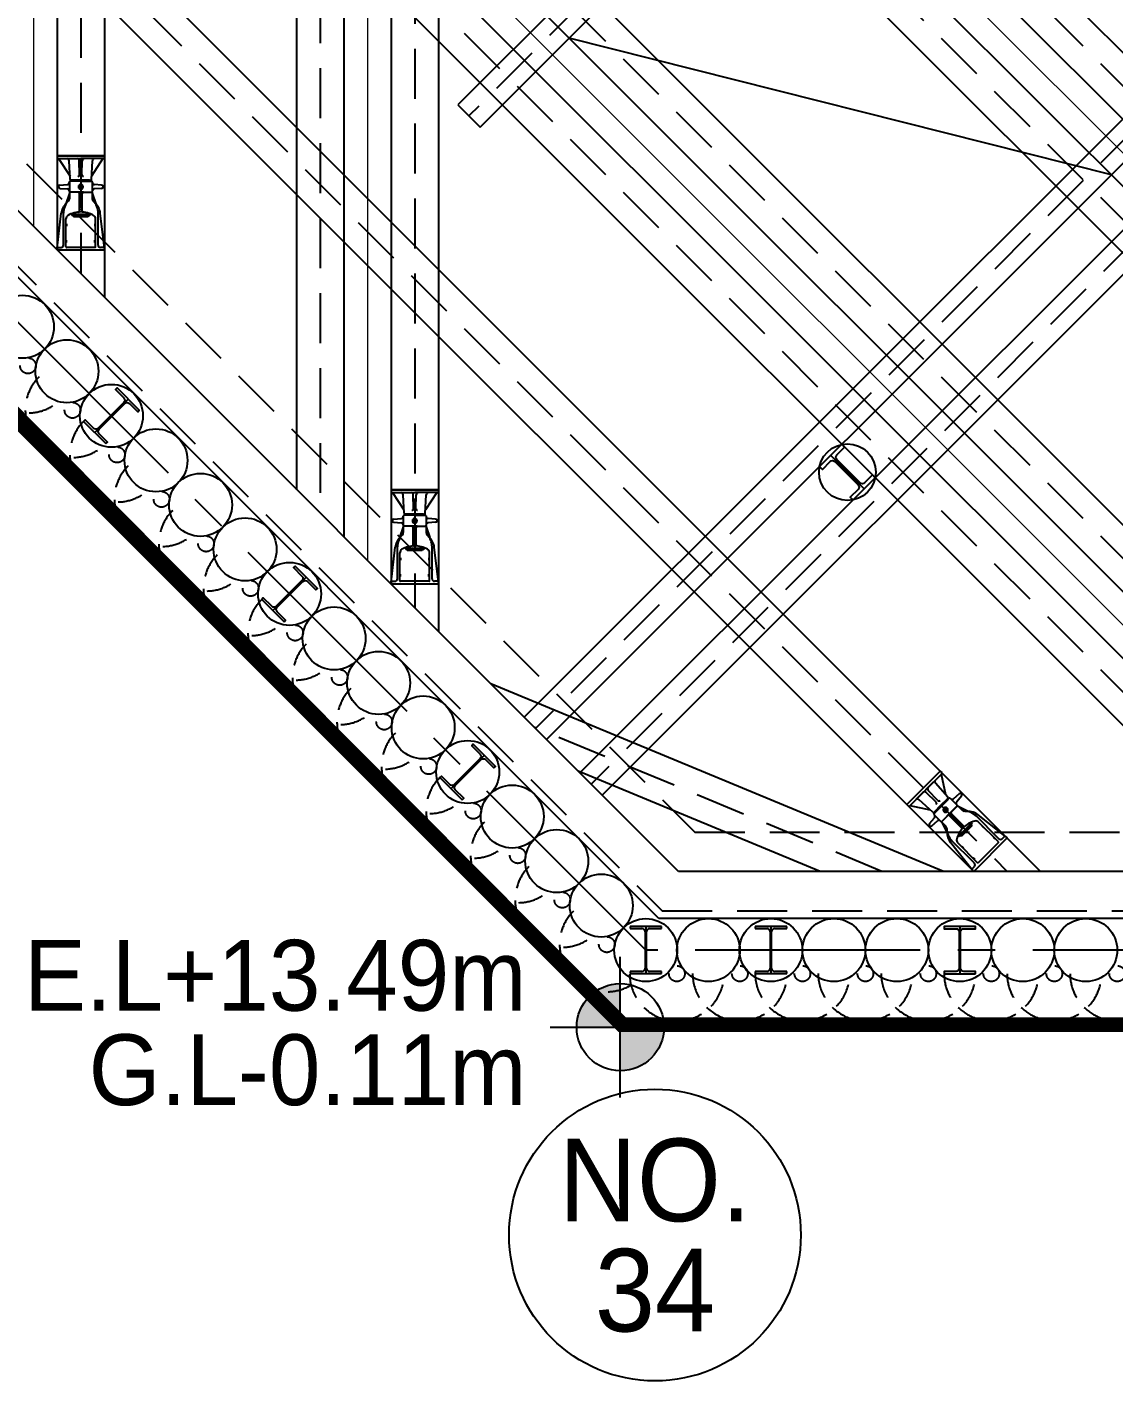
# Model space of a CAD drawing. Header units: millimetres. Extents: x 1073475 to 2890243, y -1340830 to -367733.
# Drawn here: x 1508967 to 1510177, y -382885 to -381379 of the extents above; entities that cross this region are included whole.
import ezdxf
from ezdxf.enums import TextEntityAlignment as Align

# ---------------------------------------------------------------- set-up
doc = ezdxf.new("R2010")
doc.units = ezdxf.units.MM
doc.header["$LTSCALE"] = 50
for name, pattern in [('CENTER2', [28.575000000000003, 19.05, -3.175, 3.175, -3.175]), ('HIDDEN', [9.524999999999999, 6.35, -3.175]), ('HIDDEN2', [4.762499999999999, 3.175, -1.5875]), ('PHANTOM', [63.50000000000001, 31.75, -6.35, 6.35, -6.35, 6.35, -6.35])]:
    doc.linetypes.add(name, pattern=pattern)
doc.layers.add('_0', color=7, linetype='Continuous', lineweight=0)
for name, color, linetype in [('ANGLE', 1, 'Continuous'), ('CEN', 1, 'CENTER2'), ('CIP', 1, 'Continuous'), ('H-BEAM', 5, 'Continuous'), ('H-BEAM-상부', 173, 'Continuous'), ('HPILE-300x200', 3, 'Continuous'), ('NO', 2, 'Continuous'), ('POST PILE', 6, 'Continuous'), ('SGR', 8, 'Continuous'), ('ST-CEN', 1, 'HIDDEN'), ('ST-CEN(상부 H-BEAM)', 1, 'HIDDEN'), ('ST-CEN(하부 H-BEAM)', 1, 'HIDDEN'), ('STRUT', 3, 'Continuous'), ('WALE-1', 3, 'Continuous'), ('건축', 233, 'HIDDEN'), ('대지경계선', 6, 'PHANTOM'), ('유압JACK', 2, 'Continuous'), ('현황레벨', 7, 'Continuous')]:
    doc.layers.add(name, color=color, linetype=linetype)
doc.styles.add('돋움', font='')
doc.styles.get('돋움').set_extended_font_data('Dotum')

# ---------------------------------------------------------------- blocks, each defined once
blk = doc.blocks.new('계측평면')
at = {"layer": '대지경계선', "color": 8}
blk.add_line((26244.97474204405, -35090.00000623024), (1238.203021687281, -35090.00000797042), dxfattribs=at)
at = {"layer": '대지경계선', "const_width": 60}
for points in [[(-5832.864789650936, -5157.838007851467), (-176.0105391723773, 499.0162449463169), (26244.97474421638, 499.0162437151084), (26244.97474204407, -35090.00000623028), (1238.203021687295, -35090.00000797046), (-5832.864790286098, -28018.93219313674), (-5832.864789650936, -5157.838007851467)], [(26246.58817301044, -35088.38657526327), (1239.816452653671, -35088.38657700345), (-5831.251359319722, -28017.31876216973), (-5831.25135868456, -5156.224576884455), (-174.3971082060016, 500.6296759133293), (26246.58817518275, 500.6296746821208)]]:
    blk.add_lwpolyline(points, dxfattribs=at)
blk = doc.blocks.new('A$C1D3235D9')
at = {"layer": 'SGR', "linetype": 'HIDDEN2'}
blk.add_circle((0, 0), 50, dxfattribs=at)
blk.add_arc((0, 0), 300, 0, 180, dxfattribs=at)
blk = doc.blocks.new('A$C59AB4A79')
at = {"layer": '현황레벨'}
h = blk.add_hatch(color=251, dxfattribs=at)
h.paths.add_polyline_path([(-11306.77173387841, -30462.71669393056, 0.4142135623731262), (-11584.05504603731, -30740.00000608945), (-11306.77173387841, -30740.00000608945)])
h.paths.add_polyline_path([(-11306.77173387841, -30740.00000608945), (-11306.77173387841, -31017.28331824834, 0.4142135623730878), (-11029.48842171952, -30740.00000608945)])
at = {"layer": '_0', "color": 251}
for p, q in [((-12912.74171201722, 3275.126264072722), (-12912.74171200301, -27775.1262685617)), ((-15034.06205574772, 1153.805919843959), (-15034.06205573515, -25653.80592517531)), ((-17350.00001083105, -15949.9999985164), (-3550.000005690381, -29750.00000194577)), ((-17350.00001101405, -18949.9999979611), (-6550.000005690614, -29750.000001946))]:
    blk.add_line(p, q, dxfattribs=at)
at = {"layer": 'ANGLE', "color": 251, "ltscale": 0.2}
blk.add_line((-8187.258308259305, -25324.87373429455), (-11631.80195627897, -24456.06601764483), dxfattribs=at)
at = {"layer": 'CEN', "color": 251, "ltscale": 1.5}
for p, q in [((-11144.97475883481, -30250.00000257045), (-17850.00001308275, -23544.97474941541)), ((14172.69378656056, -30250.00000257068), (-11144.97475883481, -30250.00000257045))]:
    blk.add_line(p, q, dxfattribs=at)
at = {"layer": 'CIP', "color": 251}
for centre in [(-15104.77273380221, -26290.20202824858), (-14821.93002130464, -26573.04474070016), (-14539.08730880707, -26855.88745315152), (-14256.24459630949, -27138.7301656031), (-13973.40188381169, -27421.57287805469), (-13690.55917131412, -27704.41559050628), (-13407.71645881655, -27987.2583029581), (-13124.87374631898, -28270.10101540969), (-12842.03103382117, -28552.94372786127), (-12559.1883213236, -28835.78644031286), (-12276.34560882603, -29118.62915276445), (-11993.50289632846, -29401.47186521604), (-11710.66018383065, -29684.31457766762), (-11427.81747133308, -29967.15729011921), (-11144.97475883481, -30250.00000257045), (-10747.50015871576, -30249.64686924999), (-10350.00015871529, -30249.64686924999), (-9950.000158715528, -30249.64686924953), (-9550.000158715528, -30249.64686925022), (-9150.000394610921, -30250.00000257057), (-8750.000394610921, -30250.00000257057), (-8350.000394610921, -30250.00000257057)]:
    blk.add_circle(centre, 200, dxfattribs=at)
at = {"layer": 'H-BEAM', "color": 251}
for p, q in [((-11916.54763342231, -28771.32034698024), (-7762.994239541469, -24617.76695310208)), ((-7621.572883304441, -24759.18830933957), (-11775.12627717131, -28912.74170320807)), ((-7409.440848948201, -24971.32034369535), (-11562.99424280133, -29124.87373754347)), ((-11421.57288654917, -29266.29509377282), (-7268.019492710708, -25112.74169993284))]:
    blk.add_line(p, q, dxfattribs=at)
at = {"layer": 'H-BEAM-상부', "color": 251}
for p, q in [((-9919.669921694789, -22461.09127061849), (-12338.90873714932, -24880.33008607128)), ((-12197.48738091043, -25021.75144231017), (-9778.248565457761, -22602.51262685552)), ((-12338.90873714932, -24880.33008607128), (-12197.48738091043, -25021.75144231017))]:
    blk.add_line(p, q, dxfattribs=at)
at = {"layer": 'HPILE-300x200', "color": 251}
for p, q in [((-14433.02129163779, -26749.82143596478), (-14645.15332597634, -26961.95347033802)), ((-13301.65044164727, -27881.19228577137), (-13513.78247598582, -28093.3243201446)), ((-12170.27959165676, -29012.56313557772), (-12382.4116259953, -29224.69516995095)), ((-11044.9749156991, -30099.64686926187), (-11244.9749156991, -30099.64686926187)), ((-11244.9749156991, -30099.64686926187), (-11244.9749156991, -30113.64686926187)), ((-11144.9749156991, -30099.64686926187), (-11144.9749156991, -30399.64686926187)), ((-11044.9749156991, -30113.64686926187), (-11044.9749156991, -30099.64686926187)), ((-10250.00015871553, -30099.64686927397), (-10450.00015871553, -30099.64686927397)), ((-10450.00015871553, -30099.64686927397), (-10450.00015871553, -30113.64686927397)), ((-10350.00015871553, -30099.64686927397), (-10350.00015871553, -30399.64686927397)), ((-10250.00015871553, -30113.64686927397), (-10250.00015871553, -30099.64686927397)), ((-9150.000394610921, -30100.00000257045), (-9150.000394610921, -30400.00000257045)), ((-11244.9749156991, -30113.64686926187), (-11169.4749156991, -30113.64686926187)), ((-11149.4749156991, -30133.64686926187), (-11149.4749156991, -30365.64686926187)), ((-11140.4749156991, -30365.64686926187), (-11140.4749156991, -30133.64686926187)), ((-11120.4749156991, -30113.64686926187), (-11044.9749156991, -30113.64686926187)), ((-10450.00015871553, -30113.64686927397), (-10374.50015871553, -30113.64686927397)), ((-10354.50015871553, -30133.64686927397), (-10354.50015871553, -30365.64686927397)), ((-10345.50015871553, -30365.64686927397), (-10345.50015871553, -30133.64686927397)), ((-10325.50015871553, -30113.64686927397), (-10250.00015871553, -30113.64686927397)), ((-11169.4749156991, -30385.64686926187), (-11244.9749156991, -30385.64686926187)), ((-11244.9749156991, -30385.64686926187), (-11244.9749156991, -30399.64686926187)), ((-11244.9749156991, -30399.64686926187), (-11044.9749156991, -30399.64686926187)), ((-11044.9749156991, -30385.64686926187), (-11120.4749156991, -30385.64686926187)), ((-11044.9749156991, -30399.64686926187), (-11044.9749156991, -30385.64686926187)), ((-10374.50015871553, -30385.64686927397), (-10450.00015871553, -30385.64686927397)), ((-10450.00015871553, -30385.64686927397), (-10450.00015871553, -30399.64686927397)), ((-10450.00015871553, -30399.64686927397), (-10250.00015871553, -30399.64686927397)), ((-10250.00015871553, -30385.64686927397), (-10325.50015871553, -30385.64686927397)), ((-10250.00015871553, -30399.64686927397), (-10250.00015871553, -30385.64686927397))]:
    blk.add_line(p, q, dxfattribs=at)
for points in [[(-14574.442647852, -27032.66414845095), (-14564.54315291625, -27022.76465351356), (-14617.92971490021, -26969.37809153821, -0.414213562373095), (-14617.92971490254, -26941.09382029076), (-14453.8809416804, -26777.04504704219, -0.414213562373095), (-14425.59667043295, -26777.04504703986), (-14372.21010844922, -26830.4316090151), (-14362.31061351323, -26820.53211407771), (-14503.73196976213, -26679.11075785186), (-14513.63146469789, -26689.01025278924), (-14460.24490271392, -26742.39681476459, -0.414213562373095), (-14460.24490271159, -26770.68108601205), (-14624.29367593373, -26934.72985926061, -0.414213562373095), (-14652.57794718118, -26934.72985926294), (-14705.96450916491, -26881.34329728771), (-14715.86400410091, -26891.24279222509)], [(-13443.07179786148, -28164.03499825753), (-13433.17230292573, -28154.13550332014), (-13486.55886490969, -28100.74894134479, -0.414213562373095), (-13486.55886491202, -28072.46467009734), (-13322.51009168988, -27908.41589684878, -0.414213562373095), (-13294.22582044243, -27908.41589684645), (-13240.8392584587, -27961.80245882168), (-13230.93976352271, -27951.90296388429), (-13372.36111977161, -27810.48160765844), (-13382.26061470737, -27820.38110259583), (-13328.8740527234, -27873.76766457118, -0.414213562373095), (-13328.87405272108, -27902.05193581863), (-13492.92282594321, -28066.10070906719, -0.414213562373095), (-13521.20709719067, -28066.10070906952), (-13574.5936591744, -28012.71414709429), (-13584.49315411039, -28022.61364203168)], [(-12311.70094787097, -29295.40584806388), (-12301.80145293521, -29285.50635312649), (-12355.18801491917, -29232.11979115114, -0.414213562373095), (-12355.1880149215, -29203.83551990369), (-12191.13924169936, -29039.78674665513, -0.414213562373095), (-12162.85497045191, -29039.7867466528), (-12109.46840846818, -29093.17330862803), (-12099.56891353219, -29083.27381369064), (-12240.99026978109, -28941.85245746479), (-12250.88976471685, -28951.75195240218), (-12197.50320273289, -29005.13851437753, -0.414213562373095), (-12197.50320273056, -29033.42278562498), (-12361.55197595269, -29197.47155887354, -0.414213562373095), (-12389.83624720015, -29197.47155887587), (-12443.22280918388, -29144.08499690064), (-12453.12230411987, -29153.98449183803)], [(-9050.000394610921, -30400.00000257045), (-9050.000394610921, -30386.00000257045), (-9125.500394610921, -30386.00000257045, -0.414213562373095), (-9145.500394610921, -30366.00000257045), (-9145.500394610921, -30134.00000257045, -0.414213562373095), (-9125.500394610921, -30114.00000257045), (-9050.000394610921, -30114.00000257045), (-9050.000394610921, -30100.00000257045), (-9250.000394610921, -30100.00000257045), (-9250.000394610921, -30114.00000257045), (-9174.500394610921, -30114.00000257045, -0.414213562373095), (-9154.500394610921, -30134.00000257045), (-9154.500394610921, -30366.00000257045, -0.414213562373095), (-9174.500394610921, -30386.00000257045), (-9250.000394610921, -30386.00000257045), (-9250.000394610921, -30400.00000257045)]]:
    blk.add_lwpolyline(points, format="xyb", close=True, dxfattribs=at)
for centre, start, end in [((-11169.4749156991, -30133.64686926187), 0, 90), ((-11120.4749156991, -30133.64686926187), 90, 180), ((-10374.50015871553, -30133.64686927397), 0, 90), ((-10325.50015871553, -30133.64686927397), 90, 180), ((-11169.4749156991, -30365.64686926187), 270, 0), ((-11120.4749156991, -30365.64686926187), 180, 270), ((-10374.50015871553, -30365.64686927397), 270, 0), ((-10325.50015871553, -30365.64686927397), 180, 270)]:
    blk.add_arc(centre, 20, start, end, dxfattribs=at)
at = {"layer": 'NO', "color": 251}
blk.add_circle((-11086.85441055917, -32060.15808318439), 926.76234881814, dxfattribs=at)
at = {"layer": 'POST PILE', "color": 251}
blk.add_line((-9757.968986167107, -27319.84848115023), (-9970.101020522881, -27107.71644679422), dxfattribs=at)
blk.add_lwpolyline([(-10040.81169864163, -27178.42712491285), (-10023.13402911206, -27196.10479444254), (-9973.283001038246, -27146.25376636896, -0.414213562373095), (-9944.998729790794, -27146.25376636896), (-9796.506305741612, -27294.74619041802, -0.414213562373095), (-9796.506305741612, -27323.03046166559), (-9846.357333815424, -27372.88148973917), (-9828.67966428562, -27390.55915926886), (-9687.25830804836, -27249.1378030316), (-9704.93597757793, -27231.46013350191), (-9754.787005651742, -27281.31116157549, -0.414213562373095), (-9783.071276899194, -27281.31116157549), (-9931.563700948376, -27132.81873752642, -0.414213562373095), (-9931.563700948376, -27104.53446627886), (-9881.712672874564, -27054.68343820528), (-9899.390342404367, -27037.00576867559)], format="xyb", close=True, dxfattribs=at)
blk.add_circle((-9864.035003344994, -27213.78246397222), 180.2775637731995, dxfattribs=at)
at = {"layer": 'SGR', "color": 251, "linetype": 'HIDDEN2'}
for centre in [(-10947.50000185124, -30400.00000253436), (-10547.50015871529, -30399.64686925022), (-10150.00015871529, -30399.64686924999), (-9750.000158715528, -30399.64686924999), (-9350.000158715993, -30399.64686924976)]:
    blk.add_circle(centre, 50, dxfattribs=at)
for centre in [(-10947.50000185124, -30400.00000253436), (-10547.50015871529, -30399.64686925022), (-10150.00015871529, -30399.64686924999), (-9750.000158715528, -30399.64686924999), (-9350.000158715993, -30399.64686924976)]:
    blk.add_arc(centre, 300, 180, 0, dxfattribs=at)
at = {"layer": 'ST-CEN', "color": 251}
for p, q in [((-12612.74171201838, 3575.126264142105), (-12612.74171200255, -28075.1262685135)), ((-13212.74171201861, 2975.126264001708), (-13212.74171200232, -27475.12626861106)), ((-14734.06205574842, 1453.805919913808), (-14734.06205573515, -25953.80592512665)), ((-17350.00001080474, -15525.73592985724), (-3125.735936953221, -29750.00000194507)), ((-17350.00001085689, -16374.26406717603), (-3974.26407442824, -29750.00000194646)), ((-17350.00001098798, -18525.73592930217), (-6125.735936952988, -29750.00000194507)), ((-17350.00001103966, -19374.26406662143), (-6974.264074428473, -29750.0000019467)), ((-17350.00001294259, -21249.99999574805), (-8850.000005690381, -29750.00000194577)), ((-9644.974758917699, -29750.0000022531), (-11852.08154013846, -28835.78644027398))]:
    blk.add_line(p, q, dxfattribs=at)
at = {"layer": 'ST-CEN(상부 H-BEAM)', "color": 251}
blk.add_line((-9848.959243576508, -22531.80194873724), (-12268.19805902778, -24951.04076419258), dxfattribs=at)
at = {"layer": 'ST-CEN(하부 H-BEAM)', "color": 251}
for p, q in [((-7692.283561422722, -24688.47763122083), (-11845.83695529774, -28842.03102509317)), ((-7338.730170829454, -25042.03102181409), (-11492.28356467118, -29195.58441566199))]:
    blk.add_line(p, q, dxfattribs=at)
at = {"layer": 'STRUT', "color": 251}
for p, q in [((-12462.74171201815, 3725.126264177496), (-12462.74171200232, -28225.12626848905)), ((-12762.74171201815, 3425.126264107181), (-12762.74171200278, -27925.12626853772)), ((-13062.74171201861, 3125.126264036167), (-13062.74171200232, -27625.12626858708)), ((-13362.74171201838, 2825.126263965853), (-13362.74171200255, -27325.12626863574)), ((-14584.06205574842, 1603.805919948965), (-14584.06205573445, -26103.80592510221)), ((-14884.06205574796, 1303.805919878185), (-14884.06205573422, -25803.80592515133)), ((-17350.00001079193, -15313.60389552778), (-2913.603902584175, -29750.00000194437)), ((-17350.00001081778, -15737.8679641874), (-3337.867971321801, -29750.00000194507)), ((-17350.00001084385, -16162.13203284633), (-3762.132040059427, -29750.00000194553)), ((-17350.00001086923, -16586.39610150573), (-4186.396108797053, -29750.000001946)), ((-17350.00001097494, -18313.60389497271), (-5913.603902584175, -29750.00000194483)), ((-17350.00001100102, -18737.86796363187), (-6337.867971322034, -29750.0000019453)), ((-17350.00001102686, -19162.13203229103), (-6762.13204005966, -29750.00000194577)), ((-17350.0000110527, -19586.39610095066), (-7186.396108797286, -29750.00000194623)), ((-17350.00001292978, -21037.86796141812), (-8637.867971322034, -29750.0000019453)), ((-17350.00001295516, -21462.13203007774), (-9062.132040059892, -29750.00000194577))]:
    blk.add_line(p, q, dxfattribs=at)
at = {"layer": 'STRUT', "color": 251, "ltscale": 0.2}
for p, q in [((-9253.005869517801, -29750.00000216509), (-12129.24539986369, -28558.62258059415)), ((-10036.94364831853, -29750.00000234111), (-11574.91768041276, -29112.95029995404))]:
    blk.add_line(p, q, dxfattribs=at)
at = {"layer": 'WALE-1', "color": 251}
for p, q in [((-10937.86797767249, -29750.00000257068), (-17350.00001306995, -23337.86796821724)), ((-11062.13204637007, -30050.00000257068), (-17650.0000130774, -23462.13203693647)), ((13622.69378531445, -29750.00000257092), (-10937.86797767249, -29750.00000257068)), ((13922.69378529605, -30050.00000257068), (-11062.13204637007, -30050.00000257068))]:
    blk.add_line(p, q, dxfattribs=at)
at = {"layer": '건축', "color": 251}
for p, q in [((-17100.00001306366, -23234.3145776178), (-10834.31458709086, -29500.00000257033)), ((-17600.00001307623, -23441.42135881667), (-11041.42136825388, -30000.00000257068)), ((-11306.77173387818, -30740.0000060898), (-18377.83954585204, -23668.93219125585)), ((-10834.31458709086, -29500.00000257033), (12499.9999981944, -29500.00000256987)), ((-11041.42136825388, -30000.00000257068), (12999.9999981639, -30000.00000257057)), ((13699.99998647813, -30740.00000434939), (-11306.77173387818, -30740.0000060898))]:
    blk.add_line(p, q, dxfattribs=at)
at = {"layer": '대지경계선', "const_width": 60}
blk.add_lwpolyline([(13699.99998647836, -30740.00000434951), (-11306.77173387841, -30740.00000608969), (-18377.83954585181, -23668.93219125597), (-18377.83954521664, -807.8380059706978), (-12720.98529473809, 4849.016246827086), (13699.99998865067, 4849.016245595878)], dxfattribs=at)
at = {"layer": '유압JACK', "color": 251}
for p, q in [((-14884.06205573399, -25203.80592519813), (-14884.06205561478, -25216.80592511687)), ((-14584.06205567438, -25203.80592519825), (-14884.06205573399, -25203.80592519813)), ((-14884.06205573399, -25203.80592519813), (-14584.06205567438, -25203.80592519825)), ((-14879.06205561478, -25221.8059251213), (-14758.73386773188, -25221.80592506321)), ((-14879.06205561478, -25221.8059251213), (-14723.44485988934, -25221.80592512141)), ((-14879.06205561478, -25221.8059251213), (-14822.5287975939, -25221.80592506321)), ((-14875.06205558497, -25221.8059251213), (-14802.48622357589, -25332.63118220342)), ((-14801.36004537088, -25354.1199408219), (-14807.54935461003, -25236.02088574658)), ((-14741.7881880377, -25324.58474037575), (-14743.73753747065, -25236.47414798697)), ((-14589.06205561478, -25221.80592512141), (-14734.06205570418, -25221.80592517962)), ((-14726.33592331153, -25324.58474031754), (-14724.38657375891, -25236.47414781235)), ((-14589.06205561478, -25221.80592512141), (-14709.39024352748, -25221.80592512141)), ((-14666.76406585914, -25354.1199408801), (-14660.57475655992, -25236.02088568837)), ((-14593.06205564458, -25221.80592512141), (-14665.63788759452, -25332.63118214521)), ((-14589.06205561478, -25221.80592512141), (-14645.59531363565, -25221.80592512141)), ((-14584.06205567438, -25203.80592519825), (-14584.06205561478, -25216.80592511699)), ((-14806.56205564481, -25369.80592516263), (-14806.56205555541, -25372.00393182912)), ((-14734.06205570442, -25365.80592520547), (-14802.56205564481, -25365.80592514726)), ((-14734.06205570442, -25359.80592515355), (-14795.36826821906, -25359.80592515355)), ((-14678.66205563885, -25359.80592515355), (-14789.46205559117, -25359.80592503713)), ((-14789.46205559117, -25359.80592503713), (-14789.46205559117, -25365.80592503084)), ((-14678.66205563885, -25365.80592514726), (-14789.46205559117, -25365.80592503084)), ((-14786.46205568057, -25359.80592515355), (-14786.46205568057, -25365.80592514726)), ((-14734.06205570442, -25359.80592515355), (-14672.75584304077, -25359.80592503713)), ((-14734.06205570442, -25365.80592520547), (-14665.56205558521, -25365.80592503084)), ((-14681.66205554944, -25359.80592503713), (-14681.66205554944, -25365.80592503084)), ((-14678.66205563885, -25359.80592515355), (-14678.66205563885, -25365.80592514726)), ((-14661.56205558521, -25369.80592504621), (-14661.56205564481, -25372.00393188733)), ((-14866.56205558521, -25390.80592505354), (-14820.31637343508, -25386.95211829373)), ((-14866.56205558521, -25410.80592507171), (-14820.31637349469, -25414.65973200661)), ((-14806.56205558521, -25440.80592504086), (-14829.88044845802, -25508.29374177288)), ((-14806.56205555541, -25372.00393182912), (-14806.56205564481, -25431.80592513748)), ((-14806.56205558521, -25429.60791829613), (-14806.56205564481, -25431.80592513748)), ((-14806.56205558521, -25430.80592503177), (-14806.56205564481, -25431.80592513748)), ((-14806.56205564481, -25435.80592515285), (-14806.56205564481, -25476.46179560793)), ((-14717.56205555541, -25435.80592503643), (-14806.56205564481, -25435.80592515285)), ((-14734.06205570442, -25435.80592515285), (-14802.56205564481, -25435.80592515285)), ((-14743.06205567461, -25556.5868050725), (-14743.06205567461, -25443.3059251596)), ((-14734.06205570442, -25435.80592515285), (-14665.56205558521, -25435.80592503643)), ((-14725.06205567461, -25556.5868050725), (-14725.06205567461, -25443.3059251596)), ((-14717.56205555541, -25435.80592503643), (-14661.56205558521, -25435.80592503643)), ((-14661.56205564481, -25372.00393188733), (-14661.56205558521, -25431.80592507927)), ((-14661.56205570442, -25429.60791835433), (-14661.56205558521, -25431.80592507927)), ((-14661.56205564481, -25430.80592514819), (-14661.56205558521, -25431.80592507927)), ((-14661.56205558521, -25435.80592503643), (-14661.56205558521, -25476.46179554972)), ((-14661.56205564481, -25440.80592515727), (-14638.2436627124, -25508.29374183121)), ((-14601.56205564481, -25390.80592511187), (-14647.80773776514, -25386.95211817732)), ((-14601.56205564481, -25410.80592513003), (-14647.80773782474, -25414.6597319484)), ((-14814.52944037062, -25492.80592518125), (-14826.68748444063, -25504.96396927093)), ((-14725.06205555541, -25462.35743407893), (-14743.06205555541, -25462.35743407893)), ((-14653.5946708594, -25492.80592500663), (-14641.43662678939, -25504.96396909642)), ((-14884.06205561501, -25790.80592511641), (-14858.08509686333, -25569.33423805051)), ((-14844.06205564481, -25770.80592509825), (-14844.06205564481, -25559.73371221242)), ((-14828.06205564481, -25782.80592508591), (-14828.06205558521, -25604.3411000669)), ((-14791.26741051418, -25577.8059251419), (-14791.26741045457, -25582.80592502991)), ((-14676.26741039497, -25577.80592502549), (-14791.26741051418, -25577.8059251419)), ((-14676.26741051418, -25582.80592514633), (-14791.26741045457, -25582.80592502991)), ((-14786.46205556137, -25569.60245016275), (-14786.46205568057, -25577.8059251419)), ((-14781.06205561501, -25577.8059250837), (-14786.46205568057, -25577.8059251419)), ((-14783.46205568057, -25568.62293374038), (-14783.46205562097, -25577.80592502549)), ((-14781.41741046053, -25577.8059251419), (-14781.41741040093, -25582.80592502991)), ((-14781.06205561501, -25577.8059250837), (-14781.06205573422, -25582.80592514633)), ((-14681.66205554944, -25577.80592502549), (-14781.06205561501, -25577.8059250837)), ((-14779.06205570442, -25582.80592514633), (-14781.06205573422, -25582.80592514633)), ((-14779.06205564481, -25585.8059251142), (-14781.06205561501, -25585.8059251142)), ((-14781.06205561501, -25585.8059251142), (-14781.06205573422, -25590.80592517706)), ((-14687.06205567461, -25590.80592517706), (-14781.06205573422, -25590.80592517706)), ((-14781.01741057378, -25577.8059251419), (-14781.01741045457, -25582.80592502991)), ((-14779.06205570442, -25582.80592514633), (-14779.06205564481, -25585.8059251142)), ((-14687.06205567461, -25582.80592514633), (-14779.06205570442, -25582.80592514633)), ((-14687.06205561501, -25585.8059251142), (-14779.06205564481, -25585.8059251142)), ((-14725.06205567461, -25545.13565513131), (-14743.06205567461, -25545.13565513131)), ((-14689.06205573422, -25582.80592514633), (-14689.06205561501, -25585.8059251142)), ((-14687.06205561501, -25577.8059250837), (-14687.06205567461, -25582.80592514633)), ((-14687.06205561501, -25585.8059251142), (-14687.06205567461, -25590.80592517706)), ((-14686.51741045457, -25577.80592502549), (-14686.51741051418, -25582.80592508812)), ((-14684.66205557925, -25568.62293362396), (-14684.66205563885, -25577.8059251419)), ((-14681.66205560905, -25569.60245022096), (-14681.66205554944, -25577.80592502549)), ((-14676.26741039497, -25577.80592502549), (-14676.26741051418, -25582.80592514633)), ((-14640.06205561501, -25782.80592508602), (-14640.06205555541, -25604.34110006702)), ((-14624.06205561501, -25770.80592509836), (-14624.06205561501, -25559.73371221253)), ((-14584.06205561501, -25790.80592511653), (-14610.03901436669, -25569.334237876)), ((-14828.06205567461, -25635.80592515948), (-14824.06205567461, -25635.8059251596)), ((-14828.06205564481, -25650.80592511478), (-14824.06205561501, -25650.8059251149)), ((-14824.06205567461, -25635.8059251596), (-14824.06205561501, -25650.8059251149)), ((-14644.06205567461, -25635.8059251596), (-14644.06205561501, -25650.8059251149)), ((-14640.06205573422, -25635.8059251596), (-14644.06205567461, -25635.8059251596)), ((-14640.06205561501, -25650.8059251149), (-14644.06205561501, -25650.8059251149)), ((-14884.06205561501, -25790.80592511641), (-14884.06205573422, -25803.80592515133)), ((-14879.06205561501, -25785.80592511175), (-14859.06205558521, -25785.80592511175)), ((-14828.06205564481, -25740.80592507101), (-14824.06205561501, -25740.80592507112)), ((-14828.06205567461, -25755.80592514272), (-14824.06205567461, -25755.80592514283)), ((-14643.06205564481, -25785.80592511187), (-14825.06205561501, -25785.80592511187)), ((-14824.06205567461, -25755.80592514283), (-14824.06205561501, -25740.80592507112)), ((-14644.06205567461, -25755.80592514283), (-14644.06205561501, -25740.80592507112)), ((-14640.06205561501, -25740.80592507112), (-14644.06205561501, -25740.80592507112)), ((-14640.06205573422, -25755.80592514283), (-14644.06205567461, -25755.80592514283)), ((-14589.06205561501, -25785.80592511187), (-14609.06205558521, -25785.80592511187)), ((-14584.06205561501, -25790.80592511653), (-14584.06205567461, -25803.80592515145)), ((-14584.06205567461, -25803.80592515145), (-14884.06205573422, -25803.80592515133)), ((-12762.74171200255, -27325.12626858451), (-12762.74171188334, -27338.12626850326)), ((-12462.74171194294, -27325.12626858463), (-12762.74171200255, -27325.12626858451)), ((-12762.74171200255, -27325.12626858451), (-12462.74171194294, -27325.12626858463)), ((-12757.74171188334, -27343.12626850768), (-12637.41352400044, -27343.12626844959)), ((-12757.74171188334, -27343.12626850768), (-12602.1245161579, -27343.1262685078)), ((-12757.74171188334, -27343.12626850768), (-12701.20845386246, -27343.12626844959)), ((-12753.74171185354, -27343.12626850768), (-12681.16587984446, -27453.9515255898)), ((-12467.74171188334, -27343.1262685078), (-12612.74171197275, -27343.126268566)), ((-12467.74171188334, -27343.1262685078), (-12588.06989979604, -27343.1262685078)), ((-12471.74171191314, -27343.1262685078), (-12544.31754386309, -27453.95152553159)), ((-12467.74171188334, -27343.1262685078), (-12524.27496990422, -27343.1262685078)), ((-12462.74171194294, -27325.12626858463), (-12462.74171188334, -27338.12626850337)), ((-12680.03970163944, -27475.44028420828), (-12686.2290108786, -27357.34122913296)), ((-12620.46784430626, -27445.90508376213), (-12622.41719373921, -27357.79449137335)), ((-12605.0155795801, -27445.90508370392), (-12603.06623002747, -27357.79449119873)), ((-12545.4437221277, -27475.44028426649), (-12539.25441282848, -27357.34122907475)), ((-12745.24171185377, -27512.12626843993), (-12698.99602970365, -27508.27246168011)), ((-12685.24171191338, -27491.12626854901), (-12685.24171182397, -27493.32427521551)), ((-12685.24171182397, -27493.32427521551), (-12685.24171191338, -27553.12626852386)), ((-12612.74171197298, -27487.12626859185), (-12681.24171191338, -27487.12626853364)), ((-12612.74171197298, -27481.12626853993), (-12674.04792448762, -27481.12626853993)), ((-12557.34171190741, -27481.12626853993), (-12668.14171185973, -27481.12626842351)), ((-12668.14171185973, -27481.12626842351), (-12668.14171185973, -27487.12626841723)), ((-12557.34171190741, -27487.12626853364), (-12668.14171185973, -27487.12626841723)), ((-12665.14171194914, -27481.12626853993), (-12665.14171194914, -27487.12626853364)), ((-12612.74171197298, -27481.12626853993), (-12551.43549930933, -27481.12626842351)), ((-12612.74171197298, -27487.12626859185), (-12544.24171185377, -27487.12626841723)), ((-12560.34171181801, -27481.12626842351), (-12560.34171181801, -27487.12626841723)), ((-12557.34171190741, -27481.12626853993), (-12557.34171190741, -27487.12626853364)), ((-12540.24171185377, -27491.12626843259), (-12540.24171191338, -27493.32427527371)), ((-12540.24171191338, -27493.32427527371), (-12540.24171185377, -27553.12626846565)), ((-12480.24171191338, -27512.12626849825), (-12526.4873940337, -27508.2724615637)), ((-12745.24171185377, -27532.12626845809), (-12698.99602976325, -27535.98007539299)), ((-12685.24171185377, -27562.12626842724), (-12708.56010472658, -27629.61408515926)), ((-12685.24171185377, -27550.92826168251), (-12685.24171191338, -27553.12626852386)), ((-12685.24171185377, -27552.12626841816), (-12685.24171191338, -27553.12626852386)), ((-12685.24171191338, -27557.12626853923), (-12685.24171191338, -27597.78213899431)), ((-12596.24171182397, -27557.12626842281), (-12685.24171191338, -27557.12626853923)), ((-12612.74171197298, -27557.12626853923), (-12681.24171191338, -27557.12626853923)), ((-12621.74171194318, -27677.90714845888), (-12621.74171194318, -27564.62626854598)), ((-12603.74171182397, -27583.67777746532), (-12621.74171182397, -27583.67777746532)), ((-12612.74171197298, -27557.12626853923), (-12544.24171185377, -27557.12626842281)), ((-12603.74171194318, -27677.90714845888), (-12603.74171194318, -27564.62626854598)), ((-12596.24171182397, -27557.12626842281), (-12540.24171185377, -27557.12626842281)), ((-12540.24171197298, -27550.92826174072), (-12540.24171185377, -27553.12626846565)), ((-12540.24171191338, -27552.12626853457), (-12540.24171185377, -27553.12626846565)), ((-12540.24171185377, -27557.12626842281), (-12540.24171185377, -27597.78213893611)), ((-12540.24171191338, -27562.12626854365), (-12516.92331898096, -27629.61408521759)), ((-12480.24171191338, -27532.12626851641), (-12526.4873940933, -27535.98007533478)), ((-12762.74171188357, -27912.12626850279), (-12736.76475313189, -27690.65458143689)), ((-12722.74171191338, -27892.12626848463), (-12722.74171191338, -27681.0540555988)), ((-12693.20909663918, -27614.12626856763), (-12705.36714070919, -27626.28431265731)), ((-12665.14171182993, -27690.92279354914), (-12665.14171194914, -27699.12626852829)), ((-12662.14171194914, -27689.94327712676), (-12662.14171188953, -27699.12626841187)), ((-12603.74171194318, -27666.45599851769), (-12621.74171194318, -27666.45599851769)), ((-12563.34171184781, -27689.94327701034), (-12563.34171190741, -27699.12626852829)), ((-12560.34171187761, -27690.92279360734), (-12560.34171181801, -27699.12626841187)), ((-12532.27432712796, -27614.12626839301), (-12520.11628305796, -27626.28431248281)), ((-12502.74171188357, -27892.12626848475), (-12502.74171188357, -27681.05405559891)), ((-12462.74171188357, -27912.12626850291), (-12488.71867063525, -27690.65458126238)), ((-12706.74171191338, -27904.12626847229), (-12706.74171185377, -27725.66144345328)), ((-12706.74171194318, -27757.12626854586), (-12702.74171194318, -27757.12626854598)), ((-12706.74171191338, -27772.12626850116), (-12702.74171188357, -27772.12626850128)), ((-12702.74171194318, -27757.12626854598), (-12702.74171188357, -27772.12626850128)), ((-12669.94706678274, -27699.12626852829), (-12669.94706672314, -27704.12626841629)), ((-12554.94706666353, -27699.12626841187), (-12669.94706678274, -27699.12626852829)), ((-12554.94706678274, -27704.12626853271), (-12669.94706672314, -27704.12626841629)), ((-12659.74171188357, -27699.12626847008), (-12665.14171194914, -27699.12626852829)), ((-12660.0970667291, -27699.12626852829), (-12660.09706666949, -27704.12626841629)), ((-12659.74171188357, -27699.12626847008), (-12659.74171200278, -27704.12626853271)), ((-12560.34171181801, -27699.12626841187), (-12659.74171188357, -27699.12626847008)), ((-12657.74171197298, -27704.12626853271), (-12659.74171200278, -27704.12626853271)), ((-12657.74171191338, -27707.12626850058), (-12659.74171188357, -27707.12626850058)), ((-12659.74171188357, -27707.12626850058), (-12659.74171200278, -27712.12626856344)), ((-12565.74171194318, -27712.12626856344), (-12659.74171200278, -27712.12626856344)), ((-12659.69706684235, -27699.12626852829), (-12659.69706672314, -27704.12626841629)), ((-12657.74171197298, -27704.12626853271), (-12657.74171191338, -27707.12626850058)), ((-12565.74171194318, -27704.12626853271), (-12657.74171197298, -27704.12626853271)), ((-12565.74171188357, -27707.12626850058), (-12657.74171191338, -27707.12626850058)), ((-12567.74171200278, -27704.12626853271), (-12567.74171188357, -27707.12626850058)), ((-12565.74171188357, -27699.12626847008), (-12565.74171194318, -27704.12626853271)), ((-12565.74171188357, -27707.12626850058), (-12565.74171194318, -27712.12626856344)), ((-12565.19706672314, -27699.12626841187), (-12565.19706678274, -27704.1262684745)), ((-12554.94706666353, -27699.12626841187), (-12554.94706678274, -27704.12626853271)), ((-12522.74171194318, -27757.12626854598), (-12522.74171188357, -27772.12626850128)), ((-12518.74171200278, -27757.12626854598), (-12522.74171194318, -27757.12626854598)), ((-12518.74171188357, -27772.12626850128), (-12522.74171188357, -27772.12626850128)), ((-12518.74171188357, -27904.12626847241), (-12518.74171182397, -27725.6614434534)), ((-12706.74171191338, -27862.12626845739), (-12702.74171188357, -27862.1262684575)), ((-12702.74171194318, -27877.12626852922), (-12702.74171188357, -27862.1262684575)), ((-12522.74171194318, -27877.12626852922), (-12522.74171188357, -27862.1262684575)), ((-12518.74171188357, -27862.1262684575), (-12522.74171188357, -27862.1262684575)), ((-12762.74171188357, -27912.12626850279), (-12762.74171200278, -27925.12626853772)), ((-12462.74171194318, -27925.12626853783), (-12762.74171200278, -27925.12626853772)), ((-12757.74171188357, -27907.12626849813), (-12737.74171185377, -27907.12626849813)), ((-12706.74171194318, -27877.1262685291), (-12702.74171194318, -27877.12626852922)), ((-12521.74171191338, -27907.12626849825), (-12703.74171188357, -27907.12626849825)), ((-12518.74171200278, -27877.12626852922), (-12522.74171194318, -27877.12626852922)), ((-12467.74171188357, -27907.12626849825), (-12487.74171185377, -27907.12626849825)), ((-12462.74171188357, -27912.12626850291), (-12462.74171194318, -27925.12626853783)), ((-9274.264074347215, -29113.60389887099), (-9486.396108743269, -29325.73593327124)), ((-9486.396108743269, -29325.73593327124), (-9274.264074347215, -29113.60389887099)), ((-9265.071686203824, -29129.86735474167), (-9367.602169496939, -29232.39783811918)), ((-9265.071686203824, -29129.86735474167), (-9350.156563844066, -29214.95223238354)), ((-9265.071686203824, -29129.86735474167), (-9305.046736312564, -29169.84240485122)), ((-9274.264074347215, -29113.60389887099), (-9265.071686207084, -29122.79628692672)), ((-9267.90011334978, -29132.69578188751), (-9240.853685501963, -29262.3799355774)), ((-9470.132652745815, -29334.92832128785), (-9360.094678380294, -29224.89034692)), ((-9289.463371742517, -29299.6102346573), (-9350.388570910553, -29235.92823891575)), ((-9226.455166768748, -29278.37111088575), (-9305.587306971429, -29190.4859655326)), ((-9486.396108743269, -29325.73593327124), (-9477.203720560763, -29334.92832128482)), ((-9470.132652745815, -29334.92832128785), (-9385.047775167972, -29249.84344362596)), ((-9470.132652745815, -29334.92832128785), (-9430.157602678286, -29294.9532711372)), ((-9321.628896642243, -29373.54484067869), (-9409.514041872462, -29294.41270051815)), ((-9300.389772873838, -29310.53663587116), (-9364.071768450085, -29249.61143670243)), ((-9230.847717986908, -29290.80485817895), (-9309.19514939026, -29369.1522894192)), ((-9226.605077304179, -29295.04749886156), (-9304.95250870753, -29373.39493010181)), ((-9270.021433710586, -29329.97857390344), (-9226.671395089943, -29286.62853511737)), ((-9265.778792986646, -29334.22121462726), (-9217.341978515033, -29285.78439990769)), ((-9232.969038349576, -29292.92617837701), (-9228.726397666847, -29297.16881905962)), ((-9230.847717986908, -29290.80485817895), (-9226.605077304179, -29295.04749886156)), ((-9211.685124254785, -29285.78439991851), (-9210.130898754578, -29287.33862550312)), ((-9210.130898754578, -29287.33862550312), (-9167.844503797358, -29329.62502037501)), ((-9154.409474974731, -29258.20723554026), (-9189.835163419135, -29288.18281795166)), ((-9140.26733933785, -29272.34937117668), (-9170.242921872996, -29307.77505958162)), ((-9467.304225600092, -29332.09989414201), (-9337.62007182627, -29359.1463219861)), ((-9341.79277198622, -29445.59053247329), (-9311.81718943105, -29410.16484413063)), ((-9265.778792986646, -29334.22121462726), (-9314.215607496444, -29382.65802905569)), ((-9314.215607485501, -29388.31488331605), (-9312.661382003454, -29389.86910867179)), ((-9270.021433710586, -29329.97857390344), (-9313.37147230818, -29373.32861250185)), ((-9312.661382003454, -29389.86910867179), (-9270.374987069285, -29432.15550373145)), ((-9309.19514939026, -29369.1522894192), (-9304.95250870753, -29373.39493010181)), ((-9307.073829027591, -29367.03096922114), (-9302.831188344862, -29371.27360990376)), ((-9204.614056427963, -29372.0514271952), (-9267.546559933806, -29434.98393086693)), ((-9216.28131834045, -29383.71868927253), (-9264.718132809037, -29432.15550374216)), ((-9137.240300120087, -29475.48762951023), (-9217.341978486162, -29395.3859511459)), ((-9216.28131834045, -29383.71868927253), (-9167.844503827626, -29335.28187459416)), ((-9204.614056427963, -29372.0514271952), (-9165.016076702857, -29332.45344746939)), ((-9124.512378058862, -29462.75970744877), (-9204.614056424936, -29382.65802908433)), ((-9191.142605191795, -29396.12948014867), (-9203.87052725302, -29408.85740221012)), ((-9169.398729342036, -29328.07079499902), (-9167.844503797358, -29329.62502037501)), ((-9168.55161057203, -29328.91791368474), (-9167.844503797358, -29329.62502037501)), ((-9165.016076702857, -29332.45344746939), (-9136.268034967594, -29361.20148920408)), ((-9161.48054275359, -29335.98898150295), (-9097.270856166724, -29367.22148055094)), ((-9119.077198428102, -29367.12474220758), (-9101.883127598325, -29367.12474222132)), ((-8901.618800685974, -29542.81771493459), (-9050.86939373915, -29393.56712188444)), ((-8859.192393802106, -29528.6755793232), (-9034.165009380085, -29390.43993112433)), ((-9327.650636349572, -29459.7326681097), (-9292.224947926123, -29429.7570857195)), ((-9271.929212569958, -29430.60127814661), (-9270.374987069285, -29432.15550373145)), ((-9271.082093883073, -29431.44839683338), (-9270.374987069285, -29432.15550373145)), ((-9267.546559933806, -29434.98393086693), (-9238.79851823952, -29463.73197256052)), ((-9264.011026064865, -29438.51946465159), (-9232.778526932001, -29502.72915123671)), ((-9232.87526515359, -29480.92280918232), (-9232.875265139388, -29498.11688001198)), ((-9075.005169886863, -29443.26086649497), (-9156.322449724423, -29524.57814649888)), ((-9071.469635979738, -29446.79640057066), (-9152.786915855482, -29528.11368028342)), ((-9078.81976005761, -29447.07545666583), (-9149.106174112065, -29517.36187080399)), ((-9132.609563834732, -29454.66252167302), (-9145.337485895958, -29467.39044373448)), ((-9079.10260277288, -29454.42936736415), (-9144.15642666258, -29519.48319125501)), ((-9076.981282409979, -29456.55068764277), (-9142.035106299445, -29521.60451153375)), ((-9073.44574850169, -29460.08622163534), (-9139.913785974728, -29526.55425910966)), ((-9087.434435913805, -29442.70342153893), (-9080.941080381861, -29449.19677715492)), ((-9084.620492763352, -29441.27472404449), (-9078.81976005761, -29447.07545666583)), ((-9082.63813668117, -29450.89383337181), (-9079.10260277288, -29454.42936736415)), ((-9082.253014435992, -29450.50871104433), (-9078.717480527936, -29454.04424503667)), ((-9080.516816377407, -29455.84358096868), (-9078.395495972363, -29457.96490120515)), ((-9076.981282409979, -29456.55068764277), (-9073.44574850169, -29460.08622163534)), ((-9075.005169886863, -29443.26086649497), (-9071.469635979738, -29446.79640057066)), ((-8904.447227819357, -29562.61670479912), (-9030.640915752621, -29436.42301678401)), ((-9008.391924686963, -29458.67200810206), (-9011.220351769589, -29461.50043518469)), ((-9011.220351769589, -29461.50043518469), (-9000.61375004123, -29472.10703682865)), ((-8997.785322916461, -29469.27860970388), (-9000.61375004123, -29472.10703682865)), ((-9071.324428156018, -29740.80761368142), (-9209.560076234862, -29565.83499822975)), ((-9057.182292566635, -29698.38120681827), (-9206.432885619812, -29549.13061376824)), ((-9037.383302702103, -29695.55277968466), (-9163.576990635367, -29569.35909166955)), ((-9158.72528343834, -29515.37951463868), (-9152.924550735625, -29521.18024750997)), ((-9157.296585883712, -29512.56557167484), (-9150.803230432095, -29519.05892704194)), ((-9156.322449724423, -29524.57814649888), (-9152.786915855482, -29528.11368028342)), ((-9149.106174112065, -29517.36187080399), (-9152.924550735625, -29521.18024750997)), ((-9149.357447891729, -29517.61314466619), (-9145.821914022788, -29521.14867845073)), ((-9149.106174112065, -29517.36187080399), (-9145.570640245918, -29520.89740483847)), ((-9149.074605259346, -29517.33030203381), (-9145.539071348263, -29520.8658357762)), ((-9144.15642666258, -29519.48319125501), (-9145.570640245918, -29520.89740483847)), ((-9144.15642666258, -29519.48319125501), (-9142.035106299445, -29521.60451153375)), ((-9142.035106299445, -29521.60451153375), (-9143.449319840875, -29523.01872507506)), ((-9143.449319840875, -29523.01872507506), (-9139.913785974728, -29526.55425910966)), ((-8850.000005664071, -29537.8679675454), (-9062.132040059892, -29750.00000194565)), ((-8904.447227822151, -29566.8593455255), (-9033.140661975602, -29695.55277968175)), ((-8934.145712639904, -29532.91821997904), (-8936.974139764672, -29535.74664710381)), ((-8926.367538038176, -29546.35324891435), (-8936.974139764672, -29535.74664710381)), ((-8923.53911095555, -29543.52482183173), (-8926.367538038176, -29546.35324891435)), ((-8866.263461617287, -29528.67557932006), (-8880.40559721971, -29542.81771492283)), ((-8859.192393802106, -29528.6755793232), (-8850.000005664071, -29537.8679675454)), ((-9141.327999506611, -29591.60808292439), (-9138.499572381843, -29588.77965579962)), ((-9138.499572381843, -29588.77965579962), (-9127.892970653484, -29599.38625744346)), ((-9130.721397799207, -29602.2146845893), (-9127.892970653484, -29599.38625744346)), ((-9067.08178752265, -29665.85429486458), (-9064.253360376926, -29663.02586771874)), ((-9053.64675865043, -29673.63246952929), (-9064.253360376926, -29663.02586771874)), ((-9071.324428159278, -29733.73654586624), (-9057.182292514713, -29719.59441022133)), ((-9071.324428156018, -29740.80761368142), (-9062.132040059892, -29750.00000194565)), ((-9056.475185775198, -29676.46089665405), (-9053.64675865043, -29673.63246952929))]:
    blk.add_line(p, q, dxfattribs=at)
for centre, radius, start, end in [((-14879.06205573399, -25216.80592517508), 4.999999999881765, 180, 270), ((-14822.5287976535, -25236.80592513492), 14.9999999996453, 2.999999960170264, 90), ((-14758.73386779148, -25236.80592513492), 14.9999999996453, 1.267398992137788, 90), ((-14709.39024346787, -25236.80592507671), 14.9999999996453, 90, 178.7326010078622), ((-14645.59531357605, -25236.80592507671), 14.9999999996453, 90, 177.0000000331688), ((-14589.06205567438, -25216.8059251752), 4.999999999881765, 270, 0), ((-14802.56205564481, -25369.80592516263), 3.999999999905412, 90, 180), ((-14795.36826821906, -25353.8059251596), 5.999999999858119, 182.9999999601702, 270), ((-14751.78574159485, -25324.80592506344), 9.99999999976353, 270, 1.267398992137788), ((-14716.33836963517, -25324.80592512165), 9.99999999976353, 178.7326010078622, 270), ((-14672.75584304077, -25353.80592504318), 5.999999999858119, 270, 357.0000000331688), ((-14665.56205558521, -25369.80592504621), 3.999999999905412, 0, 90), ((-14866.56205558521, -25400.80592506262), 9.99999999976353, 90, 270), ((-14821.56205561501, -25372.00393188733), 14.9999999996453, 274.7636417571968, 0), ((-14821.56205573422, -25429.60791841254), 14.9999999996453, 0, 85.23635824280316), ((-14802.56205564481, -25431.80592513748), 3.999999999905412, 180, 270), ((-14750.56205567461, -25443.3059251596), 7.499999999822648, 0, 90), ((-14734.06205558521, -25400.80592512095), 14.9999999996453, 90, 270), ((-14734.06205558521, -25400.80592512095), 9.99999999976353, 90, 270), ((-14734.06205558521, -25400.80592512095), 14.9999999996453, 270, 90), ((-14734.06205558521, -25400.80592512095), 9.99999999976353, 270, 90), ((-14717.56205561501, -25443.30592510139), 7.499999999822648, 90, 180), ((-14665.56205558521, -25431.80592507927), 3.999999999905412, 270, 0), ((-14646.5620554958, -25372.00393182912), 14.9999999996453, 180, 265.2363582428031), ((-14646.56205561501, -25429.60791829613), 14.9999999996453, 94.76364175719685, 180), ((-14601.56205564481, -25400.80592512095), 9.99999999976353, 270, 90), ((-14748.90573858959, -25582.74571520009), 109.9999999973988, 135, 172.9969304096665), ((-14734.06205570442, -25567.80592519103), 109.9999999974013, 135.3602266054995, 180), ((-14826.56205567461, -25476.46179560793), 19.99999999952706, 315.3602266054996, 0), ((-14641.56205555541, -25476.46179554972), 19.99999999952706, 180, 224.6397733992465), ((-14734.06205570442, -25567.80592519103), 109.9999999973988, 0, 44.63977339924649), ((-14719.21837275964, -25582.74571514188), 109.9999999973988, 7.00306959033349, 45), ((-14803.06205567461, -25604.34110012522), 24.99999999940882, 119.7623002871535, 180), ((-14734.06205558521, -25725.00592508691), 163.9999999961219, 90, 119.7623002871535), ((-14748.06205555541, -25556.58680501429), 4.999999999881765, 274.7518416997399, 0), ((-14734.06205558521, -25725.00592508691), 163.9999999961219, 60.23769971284651, 90), ((-14720.06205555541, -25556.58680501429), 4.999999999881765, 180, 265.2481583002601), ((-14665.06205564481, -25604.34110012522), 24.99999999940882, 0, 60.23769971284651), ((-14879.06205573422, -25790.80592517462), 4.999999999881765, 90, 180), ((-14859.06205570442, -25770.80592515646), 14.9999999996453, 270, 0), ((-14825.06205573422, -25782.80592520244), 2.999999999929059, 180, 270), ((-14643.06205570442, -25782.80592520244), 2.999999999929059, 270, 0), ((-14609.06205570442, -25770.80592515657), 14.9999999996453, 180, 270), ((-14589.06205567461, -25790.80592517473), 4.999999999881765, 0, 90), ((-12757.74171200255, -27338.12626856146), 4.999999999881765, 180, 270), ((-12701.20845392207, -27358.1262685213), 14.9999999996453, 2.999999960170264, 90), ((-12637.41352406004, -27358.1262685213), 14.9999999996453, 1.267398992137788, 90), ((-12588.06989973644, -27358.12626846309), 14.9999999996453, 90, 178.7326010078622), ((-12524.27496984461, -27358.12626846309), 14.9999999996453, 90, 177.0000000331688), ((-12467.74171194294, -27338.12626856158), 4.999999999881765, 270, 0), ((-12745.24171185377, -27522.12626844901), 9.99999999976353, 90, 270), ((-12700.24171188357, -27493.32427527371), 14.9999999996453, 274.7636417571968, 0), ((-12681.24171191338, -27491.12626854901), 3.999999999905412, 90, 180), ((-12674.04792448762, -27475.12626854598), 5.999999999858119, 182.9999999601702, 270), ((-12630.46539786342, -27446.12626844982), 9.99999999976353, 270, 1.267398992137788), ((-12612.74171185377, -27522.12626850733), 14.9999999996453, 90, 270), ((-12612.74171185377, -27522.12626850733), 9.99999999976353, 90, 270), ((-12612.74171185377, -27522.12626850733), 14.9999999996453, 270, 90), ((-12612.74171185377, -27522.12626850733), 9.99999999976353, 270, 90), ((-12595.01802590373, -27446.12626850803), 9.99999999976353, 178.7326010078622, 270), ((-12551.43549930933, -27475.12626842957), 5.999999999858119, 270, 357.0000000331688), ((-12544.24171185377, -27491.12626843259), 3.999999999905412, 0, 90), ((-12525.24171176436, -27493.32427521551), 14.9999999996453, 180, 265.2363582428031), ((-12480.24171191338, -27522.12626850733), 9.99999999976353, 270, 90), ((-12700.24171200278, -27550.92826179892), 14.9999999996453, 0, 85.23635824280316), ((-12705.24171194318, -27597.78213899431), 19.99999999952706, 315.3602266054996, 0), ((-12681.24171191338, -27553.12626852386), 3.999999999905412, 180, 270), ((-12629.24171194318, -27564.62626854598), 7.499999999822648, 0, 90), ((-12596.24171188357, -27564.62626848777), 7.499999999822648, 90, 180), ((-12544.24171185377, -27553.12626846565), 3.999999999905412, 270, 0), ((-12525.24171188357, -27550.92826168251), 14.9999999996453, 94.76364175719685, 180), ((-12520.24171182397, -27597.78213893611), 19.99999999952706, 180, 224.6397733992465), ((-12627.58539485815, -27704.06605858647), 109.9999999973988, 135, 172.9969304096665), ((-12612.74171197298, -27689.12626857741), 109.9999999974013, 135.3602266054995, 180), ((-12612.74171185377, -27846.32626847329), 163.9999999961219, 90, 119.7623002871535), ((-12626.74171182397, -27677.90714840067), 4.999999999881765, 274.7518416997399, 0), ((-12612.74171185377, -27846.32626847329), 163.9999999961219, 60.23769971284651, 90), ((-12598.74171182397, -27677.90714840067), 4.999999999881765, 180, 265.2481583002601), ((-12612.74171197298, -27689.12626857741), 109.9999999973988, 0, 44.63977339924649), ((-12597.89802902821, -27704.06605852826), 109.9999999973988, 7.00306959033349, 45), ((-12681.74171194318, -27725.66144351161), 24.99999999940882, 119.7623002871535, 180), ((-12543.74171191338, -27725.66144351161), 24.99999999940882, 0, 60.23769971284651), ((-12757.74171200278, -27912.126268561), 4.999999999881765, 90, 180), ((-12737.74171197298, -27892.12626854284), 14.9999999996453, 270, 0), ((-12703.74171200278, -27904.12626858882), 2.999999999929059, 180, 270), ((-12521.74171197298, -27904.12626858882), 2.999999999929059, 270, 0), ((-12487.74171197298, -27892.12626854295), 14.9999999996453, 180, 270), ((-12467.74171194318, -27912.12626856111), 4.999999999881765, 0, 90), ((-9268.607220113976, -29126.33182091592), 4.999999999881765, 315, 45), ((-9339.549962115474, -29225.55883402738), 14.9999999996453, 135, 223.7326010031245), ((-9294.440134584205, -29180.44900649518), 14.9999999996453, 135, 222.0000000336277), ((-9419.55100095179, -29305.55987294775), 14.9999999996453, 47.9999999663723, 135), ((-9374.441173441475, -29260.4500454365), 14.9999999996453, 46.26739899687552, 135), ((-9307.302709596697, -29317.76237497933), 9.99999999976353, 315, 46.26739899687552), ((-9282.237632467877, -29292.69729793235), 9.99999999976353, 223.7326010031245, 315), ((-9230.914035772905, -29282.38589443453), 5.999999999858119, 315, 42.00000003362771), ((-9214.513551379554, -29288.61282704328), 3.999999999905412, 45, 135), ((-9199.524296972668, -29276.73202363867), 14.9999999996453, 225, 310.2363582352459), ((-9158.792127602268, -29317.46419317671), 14.9999999996453, 139.7636417553537, 225), ((-9147.33840715629, -29265.27830335847), 9.99999999976353, 315, 135), ((-9473.668186698109, -29331.39278750436), 4.999999999881765, 225, 315), ((-9317.614112990908, -29369.08597181912), 5.999999999858119, 227.9999999663723, 315), ((-9311.387180360965, -29385.48645619128), 3.999999999905412, 135, 225), ((-9323.267983722035, -29400.47571047302), 14.9999999996453, 319.7636417553537, 45), ((-9241.030055620475, -29358.9699518244), 14.9999999996453, 135, 315), ((-9241.030055620475, -29358.9699518244), 14.9999999996453, 315, 135), ((-9241.030055620475, -29358.9699518244), 9.99999999976353, 135, 315), ((-9241.030055620475, -29358.9699518244), 9.99999999976353, 315, 135), ((-9222.645279345103, -29400.68925200484), 7.499999999822648, 45, 135), ((-9199.310755565064, -29377.35472814215), 7.499999999822648, 135, 225), ((-9170.672930922126, -29332.45344749978), 3.999999999905412, 315, 45), ((-9122.12589932303, -29347.05935355916), 19.99999999952706, 225, 269.6397734099966), ((-9122.943223195849, -29477.05678441527), 109.9999999973988, 45, 89.63977340999655), ((-9101.883127544075, -29477.12474233075), 109.9999999973988, 52.00306959634685, 90), ((-9334.72170416778, -29452.6616002915), 9.99999999976353, 135, 315), ((-9282.535814310657, -29441.20788005227), 14.9999999996453, 45, 130.2363582352459), ((-9267.546559944749, -29429.32707660669), 3.999999999905412, 225, 315), ((-9252.940653884318, -29477.87410820543), 19.99999999952706, 0.3602266100553036, 45), ((-9122.943223195849, -29477.05678441527), 109.9999999974013, 180.3602266100553, 225), ((-9122.875265196664, -29498.11688006599), 109.9999999973988, 180, 217.9969304089095), ((-9011.786037181504, -29588.21397025872), 163.9999999961219, 135, 164.7623002986288), ((-9140.775833982974, -29479.02316329069), 4.999999999881765, 319.7518416999892, 45), ((-9011.786037181504, -29588.21397025872), 163.9999999961219, 105.2376997159955, 135), ((-9120.976844109828, -29459.22417341731), 4.999999999881765, 225, 310.2481582949198), ((-9048.31858530431, -29454.10068641824), 24.99999999940882, 45, 105.2376997159955), ((-9145.899321127916, -29551.68142224406), 24.99999999940882, 164.7623002986288, 225), ((-8906.568548143841, -29564.73802528821), 2.999999999929059, 315, 45), ((-8891.012198990444, -29532.21111332101), 14.9999999996453, 225, 315), ((-8862.727927708998, -29532.21111331251), 4.999999999881765, 45, 135), ((-9067.788894293131, -29737.27207990084), 4.999999999881765, 135, 225), ((-9067.788894285215, -29708.98780861951), 14.9999999996453, 315, 45), ((-9035.261982339434, -29693.4314594866), 2.999999999929059, 225, 315)]:
    blk.add_arc(centre, radius, start, end, dxfattribs=at)
at = {"layer": '현황레벨', "color": 251}
for p, q in [((-11306.77173387841, -31186.26316779421), (-11306.77173387841, -30293.73684438516)), ((-11753.03489558282, -30740.00000608969), (-10860.508572174, -30740.00000608969))]:
    blk.add_line(p, q, dxfattribs=at)
blk.add_circle((-11306.77173387841, -30740.00000608969), 277.2833121588783, dxfattribs=at)
at = {"layer": 'SGR', "color": 251, "linetype": 'HIDDEN2'}
for p, rotation in [((-15069.41739472281, -26537.68940166105), 135.000000004667), ((-14786.57468222524, -26820.53211411252), 135.000000004667), ((-14503.73196972767, -27103.37482656399), 135.000000004667), ((-14220.88925722986, -27386.21753901558), 135.000000004667), ((-13938.04654473229, -27669.06025146716), 135.000000004667), ((-13655.20383223472, -27951.90296391863), 135.000000004667), ((-13372.36111973715, -28234.74567637057), 135.000000004667), ((-13089.51840723935, -28517.58838882216), 135.000000004667), ((-12806.67569474177, -28800.43110127375), 135.000000004667), ((-12523.8329822442, -29083.27381372522), 135.000000004667), ((-12240.99026974663, -29366.11652617692), 135.000000004667), ((-11958.14755724883, -29648.95923862851), 135.000000004667), ((-11675.30484475126, -29931.8019510801), 135.000000004667), ((-11392.46213225368, -30214.64466353157), 135.000000004667), ((-8950.000394610921, -30400.00000257057), 180.0000000000001), ((-8550.000394610921, -30400.00000257057), 180.0000000000001), ((-8150.000394610921, -30400.00000257057), 180.0000000000001)]:
    blk.add_blockref('A$C1D3235D9', p, dxfattribs=dict(at, rotation=rotation))
at = {"layer": 'NO', "color": 251, "style": '돋움'}
for s, p in [('NO.', (-11086.85441055871, -31710.15808318462)), ('34', (-11086.85441055777, -32410.15808318486))]:
    blk.add_text(s, height=524.9999999999997, dxfattribs=at).set_placement(p, align=Align.MIDDLE_CENTER)
at = {"layer": '현황레벨', "color": 251, "style": '돋움'}
for s, p in [('E.L+13.49m', (-11903.03489558143, -30410.00000608945)), ('G.L-0.11m', (-11903.03489558096, -31010.00000608969))]:
    blk.add_text(s, height=450, dxfattribs=at).set_placement(p, align=Align.MIDDLE_RIGHT)

msp = doc.modelspace()

# ---------------------------------------------------------------- block references
at = {"ltscale": 0.2, "xscale": 0.1751524569241688, "yscale": 0.1751524569241688, "zscale": 0.1751524569241688, "rotation": 0.000612302615251796}
msp.add_blockref('A$C59AB4A79', (1511607.827078323, -377107.7345485468, 1.750000000000037e-09), dxfattribs=at)
at = {"xscale": 0.175, "yscale": 0.175, "zscale": 0.175}
msp.add_blockref('계측평면', (1509414.536079427, -376345.7690502725, 1.750000000000037e-09), dxfattribs=at)

doc.saveas('drawing.dxf')
